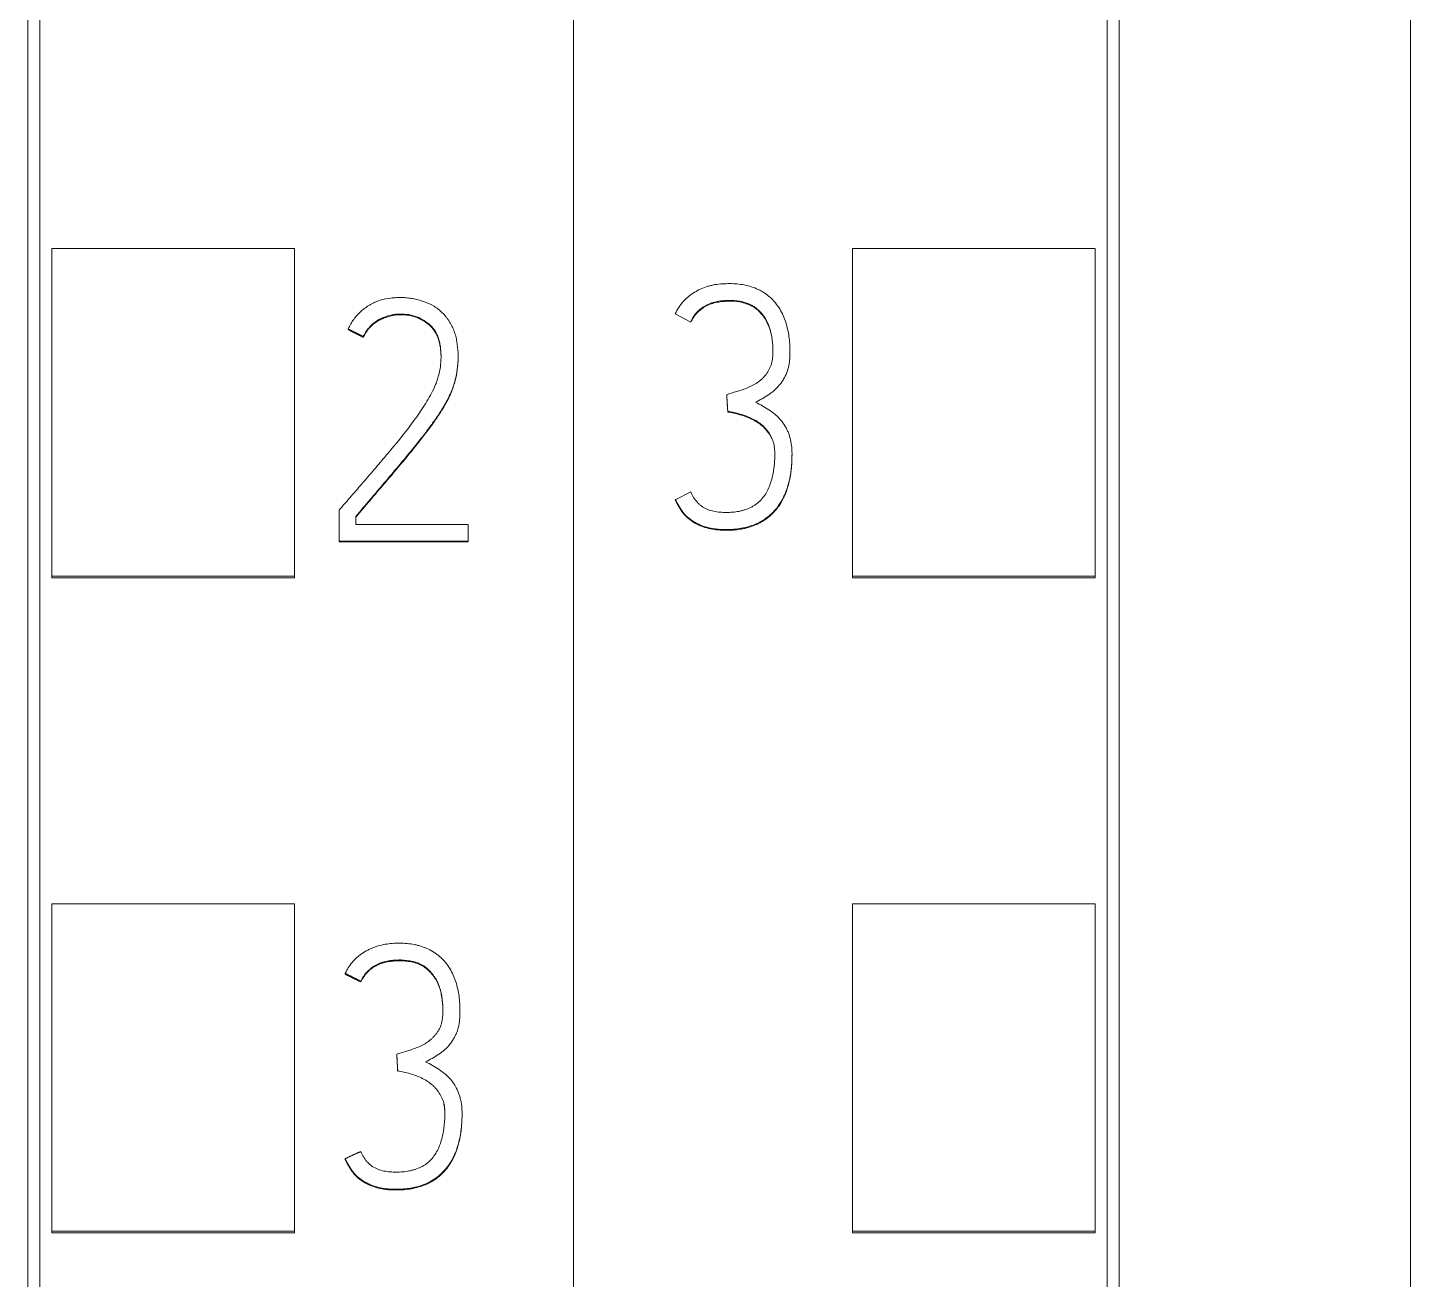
# Model space of a CAD drawing. Header units: millimetres. Extents: x 4137 to 6698, y 1400 to 3585.
# Drawn here: x 6212.15 to 6223.55, y 3283.56 to 3293.88 of the extents above; entities that cross this region are included whole.
import ezdxf

# ---------------------------------------------------------------- set-up
doc = ezdxf.new("R2010")
doc.units = ezdxf.units.MM
doc.layers.add('000-PI-Oprema', color=30, linetype='Continuous', lineweight=5)

msp = doc.modelspace()

# ---------------------------------------------------------------- linework, layer by layer
at = {"layer": '000-PI-Oprema', "color": 0, "linetype": 'ByBlock', "lineweight": 0}
for p, q in [((6216.648, 3360.472), (6216.648, 3247.054)), ((6216.648, 3360.472), (6216.648, 3247.054)), ((6212.248, 3249.376), (6212.248, 3358.191)), ((6221.048, 3358.191), (6221.048, 3249.376)), ((6212.348, 3289.355), (6212.348, 3292.057)), ((6212.348, 3292.057), (6214.348, 3292.057)), ((6214.348, 3289.355), (6214.348, 3292.057)), ((6218.948, 3289.355), (6218.948, 3292.057)), ((6220.948, 3292.057), (6218.948, 3292.057)), ((6220.948, 3289.355), (6220.948, 3292.057)), ((6214.79, 3291.395), (6214.79, 3291.389)), ((6214.915, 3291.332), (6214.915, 3291.325)), ((6218.433, 3291.2), (6218.433, 3291.207)), ((6215.697, 3291.163), (6215.697, 3291.169)), ((6217.911, 3290.854), (6217.911, 3290.848)), ((6217.92, 3290.715), (6217.92, 3290.709)), ((6218.45, 3290.348), (6218.45, 3290.354)), ((6214.715, 3289.899), (6214.715, 3289.644)), ((6214.854, 3289.783), (6214.854, 3289.849)), ((6215.78, 3289.783), (6214.854, 3289.783)), ((6215.78, 3289.644), (6215.78, 3289.783)), ((6214.715, 3289.644), (6214.715, 3289.638)), ((6214.715, 3289.644), (6215.78, 3289.644)), ((6215.78, 3289.638), (6214.715, 3289.638)), ((6215.78, 3289.644), (6215.78, 3289.638)), ((6212.348, 3289.355), (6214.348, 3289.355)), ((6212.348, 3289.341), (6212.348, 3289.355)), ((6212.348, 3289.341), (6214.348, 3289.341)), ((6214.348, 3289.341), (6214.348, 3289.355)), ((6218.948, 3289.341), (6218.948, 3289.355)), ((6220.948, 3289.355), (6218.948, 3289.355)), ((6220.948, 3289.341), (6218.948, 3289.341)), ((6220.948, 3289.341), (6220.948, 3289.355)), ((6212.348, 3283.954), (6212.348, 3286.655)), ((6212.348, 3286.655), (6214.348, 3286.655)), ((6214.348, 3283.954), (6214.348, 3286.655)), ((6218.948, 3283.954), (6218.948, 3286.655)), ((6220.948, 3286.655), (6218.948, 3286.655)), ((6220.948, 3283.954), (6220.948, 3286.655)), ((6214.766, 3286.08), (6214.766, 3286.073)), ((6214.894, 3286.016), (6214.894, 3286.01)), ((6215.712, 3285.761), (6215.712, 3285.767)), ((6215.191, 3285.415), (6215.191, 3285.408)), ((6215.199, 3285.276), (6215.199, 3285.27)), ((6215.729, 3284.908), (6215.729, 3284.914)), ((6214.766, 3284.553), (6214.766, 3284.546)), ((6212.348, 3283.941), (6212.348, 3283.954)), ((6212.348, 3283.954), (6214.348, 3283.954)), ((6212.348, 3283.941), (6214.348, 3283.941)), ((6214.348, 3283.941), (6214.348, 3283.954)), ((6218.948, 3283.941), (6218.948, 3283.954)), ((6220.948, 3283.954), (6218.948, 3283.954)), ((6220.948, 3283.941), (6218.948, 3283.941)), ((6220.948, 3283.941), (6220.948, 3283.954))]:
    msp.add_line(p, q, dxfattribs=at)
at = {"layer": '000-PI-Oprema', "color": 0, "linetype": 'ByBlock', "lineweight": 0, "ltscale": 0.25}
for p, q in [((6217.487, 3291.519), (6217.615, 3291.449)), ((6217.487, 3289.986), (6217.615, 3290.05))]:
    msp.add_line(p, q, dxfattribs=at)
at = {"layer": '000-PI-Oprema', "color": 0, "linetype": 'ByBlock', "lineweight": 0}
for points, knots in [([(6212.148, 3249.091), (6212.148, 3252.431), (6212.148, 3260.396), (6212.148, 3273.036), (6212.148, 3288.522), (6212.148, 3302.817), (6212.148, 3317.026), (6212.148, 3331.593), (6212.148, 3345.763), (6212.148, 3355.333), (6212.148, 3358.377)], [0, 0, 0, 0, 0.091483, 0.21812, 0.346206, 0.515858, 0.610111, 0.736264, 0.916066, 1, 1, 1, 1]), ([(6221.148, 3358.377), (6221.148, 3355.333), (6221.148, 3345.763), (6221.148, 3331.593), (6221.148, 3317.026), (6221.148, 3302.817), (6221.148, 3288.522), (6221.148, 3273.036), (6221.148, 3260.396), (6221.148, 3252.431), (6221.148, 3249.091)], [0, 0, 0, 0, 0.083934, 0.263736, 0.389889, 0.484142, 0.653794, 0.78188, 0.908517, 1, 1, 1, 1]), ([(6223.548, 3355.311), (6223.548, 3353.288), (6223.548, 3344.739), (6223.548, 3331.593), (6223.548, 3317.026), (6223.548, 3302.817), (6223.548, 3288.522), (6223.548, 3273.036), (6223.548, 3260.278), (6223.548, 3251.396), (6223.548, 3247.139), (6223.548, 3246.341)], [0, 0, 0, 0, 0.055935, 0.236292, 0.362833, 0.457376, 0.627551, 0.756032, 0.883059, 0.978086, 1, 1, 1, 1]), ([(6217.487, 3291.519), (6217.495, 3291.538), (6217.515, 3291.573), (6217.539, 3291.605), (6217.56, 3291.627), (6217.567, 3291.635), (6217.582, 3291.649), (6217.589, 3291.655), (6217.612, 3291.675), (6217.629, 3291.686), (6217.655, 3291.702), (6217.664, 3291.707), (6217.682, 3291.717), (6217.691, 3291.721), (6217.718, 3291.733), (6217.737, 3291.74), (6217.766, 3291.749), (6217.776, 3291.751), (6217.796, 3291.756), (6217.806, 3291.758), (6217.836, 3291.763), (6217.876, 3291.767), (6217.916, 3291.768), (6217.956, 3291.768), (6217.976, 3291.767), (6218.016, 3291.763), (6218.037, 3291.761), (6218.076, 3291.753), (6218.096, 3291.748), (6218.134, 3291.736), (6218.153, 3291.729), (6218.18, 3291.715), (6218.19, 3291.711), (6218.207, 3291.701), (6218.216, 3291.696), (6218.241, 3291.679), (6218.256, 3291.666), (6218.279, 3291.646), (6218.286, 3291.639), (6218.3, 3291.625), (6218.307, 3291.617), (6218.326, 3291.593), (6218.337, 3291.577), (6218.359, 3291.543), (6218.368, 3291.525), (6218.393, 3291.469), (6218.405, 3291.431), (6218.418, 3291.372), (6218.422, 3291.353), (6218.427, 3291.313), (6218.429, 3291.292), (6218.432, 3291.252), (6218.433, 3291.232), (6218.433, 3291.192), (6218.433, 3291.172), (6218.43, 3291.132), (6218.427, 3291.112), (6218.419, 3291.072), (6218.414, 3291.053), (6218.399, 3291.015), (6218.39, 3290.997), (6218.375, 3290.971), (6218.369, 3290.962), (6218.358, 3290.946), (6218.351, 3290.938), (6218.332, 3290.915), (6218.318, 3290.901), (6218.295, 3290.88), (6218.287, 3290.874), (6218.271, 3290.862), (6218.263, 3290.856), (6218.238, 3290.839), (6218.221, 3290.829), (6218.186, 3290.809), (6218.168, 3290.799), (6218.15, 3290.79)], [0, 0, 0, 0, 0.03125, 0.0625, 0.0625, 0.078125, 0.078125, 0.09375, 0.09375, 0.125, 0.125, 0.140625, 0.140625, 0.15625, 0.15625, 0.1875, 0.1875, 0.203125, 0.203125, 0.21875, 0.21875, 0.25, 0.28125, 0.28125, 0.3125, 0.3125, 0.34375, 0.34375, 0.375, 0.375, 0.40625, 0.40625, 0.421875, 0.421875, 0.4375, 0.4375, 0.46875, 0.46875, 0.484375, 0.484375, 0.5, 0.5, 0.53125, 0.53125, 0.5625, 0.5625, 0.625, 0.625, 0.65625, 0.65625, 0.6875, 0.6875, 0.71875, 0.71875, 0.75, 0.75, 0.78125, 0.78125, 0.8125, 0.8125, 0.84375, 0.84375, 0.859375, 0.859375, 0.875, 0.875, 0.90625, 0.90625, 0.921875, 0.921875, 0.9375, 0.9375, 0.96875, 0.96875, 1, 1, 1, 1]), ([(6214.854, 3289.849), (6214.893, 3289.895), (6214.932, 3289.941), (6215.01, 3290.033), (6215.049, 3290.079), (6215.127, 3290.171), (6215.166, 3290.217), (6215.244, 3290.309), (6215.282, 3290.355), (6215.358, 3290.449), (6215.396, 3290.496), (6215.45, 3290.568), (6215.468, 3290.592), (6215.503, 3290.641), (6215.521, 3290.666), (6215.554, 3290.716), (6215.57, 3290.742), (6215.6, 3290.794), (6215.615, 3290.82), (6215.633, 3290.861), (6215.639, 3290.875), (6215.651, 3290.903), (6215.656, 3290.918), (6215.67, 3290.961), (6215.677, 3290.99), (6215.688, 3291.049), (6215.692, 3291.079), (6215.696, 3291.124), (6215.697, 3291.139), (6215.697, 3291.169), (6215.697, 3291.185), (6215.695, 3291.23), (6215.692, 3291.26), (6215.684, 3291.304), (6215.681, 3291.319), (6215.673, 3291.348), (6215.669, 3291.363), (6215.658, 3291.391), (6215.652, 3291.405), (6215.639, 3291.432), (6215.631, 3291.445), (6215.619, 3291.464), (6215.615, 3291.471), (6215.606, 3291.483), (6215.601, 3291.489), (6215.587, 3291.507), (6215.576, 3291.518), (6215.555, 3291.539), (6215.544, 3291.549), (6215.526, 3291.563), (6215.52, 3291.567), (6215.507, 3291.576), (6215.501, 3291.58), (6215.468, 3291.599), (6215.44, 3291.611), (6215.397, 3291.626), (6215.382, 3291.631), (6215.353, 3291.639), (6215.338, 3291.642), (6215.308, 3291.647), (6215.293, 3291.649), (6215.263, 3291.652), (6215.248, 3291.653), (6215.218, 3291.653), (6215.203, 3291.653), (6215.173, 3291.652), (6215.157, 3291.651), (6215.112, 3291.645), (6215.082, 3291.639), (6215.039, 3291.626), (6215.025, 3291.62), (6215.004, 3291.611), (6214.997, 3291.608), (6214.984, 3291.601), (6214.977, 3291.597), (6214.944, 3291.578), (6214.92, 3291.561), (6214.886, 3291.53), (6214.875, 3291.52), (6214.855, 3291.497), (6214.845, 3291.485), (6214.818, 3291.449), (6214.803, 3291.423), (6214.79, 3291.395)], [0, 0, 0, 0, 0.0625, 0.0625, 0.125, 0.125, 0.1875, 0.1875, 0.25, 0.25, 0.3125, 0.3125, 0.34375, 0.34375, 0.375, 0.375, 0.40625, 0.40625, 0.4375, 0.4375, 0.453125, 0.453125, 0.46875, 0.46875, 0.5, 0.5, 0.53125, 0.53125, 0.546875, 0.546875, 0.5625, 0.5625, 0.59375, 0.59375, 0.609375, 0.609375, 0.625, 0.625, 0.640625, 0.640625, 0.65625, 0.65625, 0.664062, 0.664062, 0.671875, 0.671875, 0.6875, 0.6875, 0.703125, 0.703125, 0.710937, 0.710937, 0.71875, 0.71875, 0.75, 0.75, 0.765625, 0.765625, 0.78125, 0.78125, 0.796875, 0.796875, 0.8125, 0.8125, 0.828125, 0.828125, 0.84375, 0.84375, 0.875, 0.875, 0.890625, 0.890625, 0.898437, 0.898437, 0.90625, 0.90625, 0.9375, 0.9375, 0.953125, 0.953125, 0.96875, 0.96875, 1, 1, 1, 1]), ([(6217.911, 3290.854), (6217.943, 3290.863), (6217.975, 3290.873), (6218.037, 3290.892), (6218.069, 3290.902), (6218.114, 3290.923), (6218.129, 3290.931), (6218.157, 3290.947), (6218.171, 3290.957), (6218.19, 3290.972), (6218.197, 3290.977), (6218.209, 3290.989), (6218.215, 3290.995), (6218.231, 3291.013), (6218.241, 3291.026), (6218.255, 3291.047), (6218.259, 3291.054), (6218.266, 3291.069), (6218.27, 3291.076), (6218.279, 3291.099), (6218.283, 3291.115), (6218.289, 3291.148), (6218.29, 3291.164), (6218.292, 3291.197), (6218.292, 3291.214), (6218.291, 3291.263), (6218.289, 3291.296), (6218.281, 3291.345), (6218.277, 3291.361), (6218.271, 3291.385), (6218.269, 3291.393), (6218.263, 3291.409), (6218.261, 3291.417), (6218.251, 3291.44), (6218.244, 3291.455), (6218.228, 3291.483), (6218.219, 3291.498), (6218.198, 3291.524), (6218.188, 3291.536), (6218.17, 3291.553), (6218.163, 3291.559), (6218.15, 3291.569), (6218.144, 3291.574), (6218.122, 3291.588), (6218.108, 3291.595), (6218.077, 3291.608), (6218.061, 3291.613), (6218.029, 3291.621), (6218.012, 3291.624), (6217.98, 3291.628), (6217.963, 3291.629), (6217.93, 3291.63), (6217.913, 3291.63), (6217.88, 3291.627), (6217.863, 3291.626), (6217.831, 3291.621), (6217.815, 3291.617), (6217.791, 3291.61), (6217.783, 3291.607), (6217.767, 3291.601), (6217.759, 3291.598), (6217.744, 3291.591), (6217.737, 3291.587), (6217.723, 3291.579), (6217.716, 3291.574), (6217.696, 3291.56), (6217.683, 3291.549), (6217.66, 3291.525), (6217.649, 3291.512), (6217.63, 3291.485), (6217.622, 3291.47), (6217.615, 3291.455)], [0, 0, 0, 0, 0.0625, 0.0625, 0.125, 0.125, 0.15625, 0.15625, 0.1875, 0.1875, 0.203125, 0.203125, 0.21875, 0.21875, 0.25, 0.25, 0.265625, 0.265625, 0.28125, 0.28125, 0.3125, 0.3125, 0.34375, 0.34375, 0.375, 0.375, 0.4375, 0.4375, 0.46875, 0.46875, 0.484375, 0.484375, 0.5, 0.5, 0.53125, 0.53125, 0.5625, 0.5625, 0.59375, 0.59375, 0.609375, 0.609375, 0.625, 0.625, 0.65625, 0.65625, 0.6875, 0.6875, 0.71875, 0.71875, 0.75, 0.75, 0.78125, 0.78125, 0.8125, 0.8125, 0.84375, 0.84375, 0.859375, 0.859375, 0.875, 0.875, 0.890625, 0.890625, 0.90625, 0.90625, 0.9375, 0.9375, 0.96875, 0.96875, 1, 1, 1, 1]), ([(6217.615, 3291.449), (6217.622, 3291.464), (6217.63, 3291.478), (6217.649, 3291.505), (6217.659, 3291.518), (6217.676, 3291.536), (6217.682, 3291.541), (6217.695, 3291.552), (6217.701, 3291.557), (6217.715, 3291.567), (6217.722, 3291.572), (6217.736, 3291.58), (6217.743, 3291.584), (6217.765, 3291.595), (6217.781, 3291.601), (6217.813, 3291.61), (6217.829, 3291.614), (6217.861, 3291.619), (6217.878, 3291.621), (6217.911, 3291.623), (6217.928, 3291.624), (6217.977, 3291.623), (6218.01, 3291.619), (6218.05, 3291.61), (6218.059, 3291.607), (6218.074, 3291.602), (6218.082, 3291.6), (6218.105, 3291.59), (6218.12, 3291.583), (6218.141, 3291.569), (6218.148, 3291.565), (6218.161, 3291.554), (6218.167, 3291.549), (6218.185, 3291.532), (6218.197, 3291.52), (6218.212, 3291.5), (6218.217, 3291.493), (6218.226, 3291.48), (6218.239, 3291.459), (6218.25, 3291.436), (6218.263, 3291.406), (6218.268, 3291.39), (6218.276, 3291.36), (6218.279, 3291.346), (6218.282, 3291.332)], [0, 0, 0, 0, 0.055989, 0.055989, 0.111979, 0.111979, 0.139974, 0.139974, 0.167968, 0.167968, 0.195963, 0.195963, 0.223958, 0.223958, 0.279947, 0.279947, 0.335937, 0.335937, 0.391926, 0.391926, 0.447916, 0.447916, 0.559895, 0.559895, 0.587889, 0.587889, 0.615884, 0.615884, 0.671874, 0.671874, 0.699868, 0.699868, 0.727863, 0.727863, 0.783853, 0.783853, 0.811847, 0.811847, 0.839842, 0.895832, 0.895832, 0.951821, 0.951821, 1, 1, 1, 1]), ([(6214.915, 3291.332), (6214.926, 3291.355), (6214.94, 3291.377), (6214.964, 3291.407), (6214.973, 3291.417), (6214.991, 3291.435), (6215.001, 3291.444), (6215.033, 3291.466), (6215.055, 3291.479), (6215.104, 3291.498), (6215.129, 3291.506), (6215.167, 3291.513), (6215.18, 3291.515), (6215.205, 3291.517), (6215.219, 3291.517), (6215.258, 3291.517), (6215.283, 3291.514), (6215.321, 3291.506), (6215.334, 3291.502), (6215.358, 3291.494), (6215.37, 3291.489), (6215.405, 3291.472), (6215.427, 3291.459), (6215.458, 3291.434), (6215.467, 3291.425), (6215.485, 3291.407), (6215.493, 3291.397), (6215.505, 3291.381), (6215.508, 3291.375), (6215.515, 3291.364), (6215.524, 3291.346), (6215.531, 3291.328), (6215.539, 3291.304), (6215.542, 3291.291), (6215.548, 3291.266), (6215.55, 3291.253), (6215.553, 3291.227), (6215.554, 3291.214), (6215.556, 3291.188), (6215.556, 3291.176), (6215.556, 3291.15), (6215.555, 3291.137), (6215.553, 3291.111), (6215.552, 3291.098), (6215.547, 3291.059), (6215.542, 3291.034), (6215.532, 3290.997), (6215.529, 3290.984), (6215.52, 3290.96), (6215.516, 3290.947), (6215.501, 3290.911), (6215.49, 3290.888), (6215.466, 3290.843), (6215.453, 3290.821), (6215.427, 3290.777), (6215.413, 3290.755), (6215.37, 3290.691), (6215.341, 3290.649), (6215.248, 3290.526), (6215.183, 3290.446), (6215.084, 3290.328), (6215.051, 3290.289), (6214.984, 3290.211), (6214.951, 3290.171), (6214.883, 3290.094), (6214.85, 3290.055), (6214.782, 3289.977), (6214.749, 3289.938), (6214.715, 3289.899)], [0, 0, 0, 0, 0.03125, 0.03125, 0.046875, 0.046875, 0.0625, 0.0625, 0.09375, 0.09375, 0.125, 0.125, 0.140625, 0.140625, 0.15625, 0.15625, 0.1875, 0.1875, 0.203125, 0.203125, 0.21875, 0.21875, 0.25, 0.25, 0.265625, 0.265625, 0.28125, 0.28125, 0.289063, 0.289063, 0.296875, 0.3125, 0.3125, 0.328125, 0.328125, 0.34375, 0.34375, 0.359375, 0.359375, 0.375, 0.375, 0.390625, 0.390625, 0.40625, 0.40625, 0.4375, 0.4375, 0.453125, 0.453125, 0.46875, 0.46875, 0.5, 0.5, 0.53125, 0.53125, 0.5625, 0.5625, 0.625, 0.625, 0.75, 0.75, 0.8125, 0.8125, 0.875, 0.875, 0.9375, 0.9375, 1, 1, 1, 1]), ([(6215.556, 3291.16), (6215.556, 3291.171), (6215.556, 3291.181), (6215.554, 3291.205), (6215.553, 3291.217), (6215.55, 3291.243), (6215.548, 3291.256), (6215.543, 3291.281), (6215.54, 3291.294), (6215.532, 3291.319), (6215.528, 3291.331), (6215.519, 3291.349), (6215.516, 3291.355), (6215.51, 3291.366), (6215.506, 3291.372), (6215.488, 3291.399), (6215.47, 3291.418), (6215.445, 3291.438), (6215.44, 3291.442), (6215.429, 3291.45), (6215.413, 3291.461), (6215.385, 3291.477), (6215.361, 3291.487), (6215.336, 3291.495), (6215.323, 3291.499), (6215.285, 3291.508), (6215.26, 3291.511), (6215.207, 3291.511), (6215.168, 3291.508), (6215.13, 3291.499), (6215.105, 3291.492), (6215.093, 3291.488), (6215.069, 3291.478), (6215.057, 3291.472), (6215.034, 3291.46), (6215.023, 3291.453), (6214.991, 3291.43), (6214.973, 3291.412), (6214.948, 3291.382), (6214.941, 3291.371), (6214.927, 3291.349), (6214.921, 3291.337), (6214.915, 3291.325)], [0, 0, 0, 0, 0.034384, 0.034384, 0.076368, 0.076368, 0.118351, 0.118351, 0.160334, 0.160334, 0.202317, 0.202317, 0.223309, 0.223309, 0.244301, 0.244301, 0.328267, 0.328267, 0.349259, 0.349259, 0.370251, 0.412234, 0.454217, 0.454217, 0.496201, 0.496201, 0.580167, 0.580167, 0.664134, 0.706117, 0.706117, 0.7481, 0.7481, 0.790084, 0.790084, 0.832067, 0.832067, 0.916033, 0.916033, 0.958017, 0.958017, 1, 1, 1, 1]), ([(6218.427, 3291.111), (6218.429, 3291.122), (6218.43, 3291.133), (6218.432, 3291.163), (6218.433, 3291.181), (6218.433, 3291.2)], [0, 0, 0, 0, 0.372922, 0.372922, 1, 1, 1, 1]), ([(6215.697, 3291.163), (6215.697, 3291.157), (6215.697, 3291.152), (6215.697, 3291.131), (6215.696, 3291.116), (6215.692, 3291.071), (6215.688, 3291.041), (6215.677, 3290.982), (6215.669, 3290.953), (6215.655, 3290.91), (6215.65, 3290.895), (6215.639, 3290.867), (6215.633, 3290.853), (6215.614, 3290.812), (6215.599, 3290.786), (6215.569, 3290.734), (6215.553, 3290.709), (6215.52, 3290.659), (6215.503, 3290.634), (6215.468, 3290.585), (6215.45, 3290.561), (6215.395, 3290.489), (6215.358, 3290.442), (6215.282, 3290.349), (6215.243, 3290.302), (6215.166, 3290.21), (6215.127, 3290.164), (6215.049, 3290.073), (6215.01, 3290.027), (6214.932, 3289.935), (6214.893, 3289.889), (6214.854, 3289.843)], [0, 0, 0, 0, 0.010377, 0.010377, 0.038652, 0.038652, 0.095202, 0.095202, 0.151752, 0.151752, 0.180027, 0.180027, 0.208302, 0.208302, 0.264851, 0.264851, 0.321401, 0.321401, 0.377951, 0.377951, 0.434501, 0.434501, 0.547601, 0.547601, 0.660701, 0.660701, 0.7738, 0.7738, 0.8869, 0.8869, 1, 1, 1, 1]), ([(6218.15, 3290.79), (6218.169, 3290.781), (6218.187, 3290.77), (6218.223, 3290.749), (6218.241, 3290.738), (6218.277, 3290.715), (6218.294, 3290.703), (6218.318, 3290.683), (6218.326, 3290.676), (6218.341, 3290.661), (6218.348, 3290.653), (6218.369, 3290.63), (6218.381, 3290.613), (6218.397, 3290.585), (6218.402, 3290.576), (6218.412, 3290.557), (6218.416, 3290.547), (6218.427, 3290.518), (6218.433, 3290.498), (6218.44, 3290.467), (6218.442, 3290.456), (6218.445, 3290.435), (6218.447, 3290.425), (6218.449, 3290.394), (6218.45, 3290.373), (6218.449, 3290.331), (6218.449, 3290.31), (6218.446, 3290.268), (6218.444, 3290.247), (6218.439, 3290.205), (6218.435, 3290.184), (6218.423, 3290.123), (6218.412, 3290.083), (6218.392, 3290.034), (6218.388, 3290.025), (6218.379, 3290.006), (6218.374, 3289.996), (6218.359, 3289.968), (6218.348, 3289.95), (6218.323, 3289.916), (6218.31, 3289.9), (6218.288, 3289.877), (6218.28, 3289.87), (6218.264, 3289.856), (6218.256, 3289.849), (6218.231, 3289.83), (6218.214, 3289.818), (6218.186, 3289.802), (6218.177, 3289.797), (6218.158, 3289.788), (6218.148, 3289.784), (6218.099, 3289.765), (6218.058, 3289.754), (6217.995, 3289.745), (6217.974, 3289.743), (6217.932, 3289.74), (6217.911, 3289.74), (6217.869, 3289.741), (6217.848, 3289.742), (6217.816, 3289.745), (6217.806, 3289.747), (6217.785, 3289.75), (6217.774, 3289.752), (6217.743, 3289.76), (6217.723, 3289.766), (6217.694, 3289.778), (6217.684, 3289.782), (6217.665, 3289.791), (6217.656, 3289.796), (6217.628, 3289.812), (6217.611, 3289.824), (6217.587, 3289.845), (6217.579, 3289.852), (6217.564, 3289.867), (6217.557, 3289.875), (6217.537, 3289.9), (6217.526, 3289.918), (6217.505, 3289.954), (6217.495, 3289.973), (6217.487, 3289.992)], [0, 0, 0, 0, 0.03125, 0.03125, 0.0625, 0.0625, 0.09375, 0.09375, 0.109375, 0.109375, 0.125, 0.125, 0.15625, 0.15625, 0.171875, 0.171875, 0.1875, 0.1875, 0.21875, 0.21875, 0.234375, 0.234375, 0.25, 0.25, 0.28125, 0.28125, 0.3125, 0.3125, 0.34375, 0.34375, 0.375, 0.375, 0.4375, 0.4375, 0.453125, 0.453125, 0.46875, 0.46875, 0.5, 0.5, 0.53125, 0.53125, 0.546875, 0.546875, 0.5625, 0.5625, 0.59375, 0.59375, 0.609375, 0.609375, 0.625, 0.625, 0.6875, 0.6875, 0.71875, 0.71875, 0.75, 0.75, 0.78125, 0.78125, 0.796875, 0.796875, 0.8125, 0.8125, 0.84375, 0.84375, 0.859375, 0.859375, 0.875, 0.875, 0.90625, 0.90625, 0.921875, 0.921875, 0.9375, 0.9375, 0.96875, 0.96875, 1, 1, 1, 1]), ([(6217.615, 3290.05), (6217.621, 3290.034), (6217.629, 3290.019), (6217.648, 3289.99), (6217.658, 3289.976), (6217.676, 3289.957), (6217.682, 3289.951), (6217.695, 3289.94), (6217.702, 3289.934), (6217.716, 3289.925), (6217.724, 3289.92), (6217.739, 3289.912), (6217.747, 3289.908), (6217.771, 3289.899), (6217.788, 3289.894), (6217.822, 3289.887), (6217.839, 3289.885), (6217.874, 3289.882), (6217.891, 3289.881), (6217.925, 3289.881), (6217.942, 3289.882), (6217.977, 3289.885), (6217.994, 3289.887), (6218.019, 3289.892), (6218.028, 3289.894), (6218.045, 3289.898), (6218.053, 3289.901), (6218.078, 3289.908), (6218.094, 3289.915), (6218.117, 3289.926), (6218.125, 3289.931), (6218.14, 3289.94), (6218.147, 3289.944), (6218.168, 3289.96), (6218.181, 3289.971), (6218.205, 3289.996), (6218.216, 3290.01), (6218.235, 3290.038), (6218.244, 3290.053), (6218.259, 3290.085), (6218.265, 3290.101), (6218.282, 3290.15), (6218.29, 3290.184), (6218.299, 3290.235), (6218.301, 3290.252), (6218.305, 3290.286), (6218.306, 3290.303), (6218.308, 3290.338), (6218.308, 3290.355), (6218.308, 3290.381), (6218.307, 3290.39), (6218.306, 3290.407), (6218.305, 3290.416), (6218.301, 3290.441), (6218.297, 3290.458), (6218.289, 3290.482), (6218.285, 3290.49), (6218.278, 3290.506), (6218.274, 3290.514), (6218.261, 3290.536), (6218.251, 3290.55), (6218.229, 3290.577), (6218.217, 3290.589), (6218.19, 3290.612), (6218.177, 3290.622), (6218.147, 3290.641), (6218.132, 3290.649), (6218.101, 3290.664), (6218.085, 3290.671), (6218.053, 3290.683), (6218.037, 3290.688), (6217.987, 3290.702), (6217.954, 3290.71), (6217.92, 3290.715)], [0, 0, 0, 0, 0.03125, 0.03125, 0.0625, 0.0625, 0.078125, 0.078125, 0.09375, 0.09375, 0.109375, 0.109375, 0.125, 0.125, 0.15625, 0.15625, 0.1875, 0.1875, 0.21875, 0.21875, 0.25, 0.25, 0.28125, 0.28125, 0.296875, 0.296875, 0.3125, 0.3125, 0.34375, 0.34375, 0.359375, 0.359375, 0.375, 0.375, 0.40625, 0.40625, 0.4375, 0.4375, 0.46875, 0.46875, 0.5, 0.5, 0.5625, 0.5625, 0.59375, 0.59375, 0.625, 0.625, 0.65625, 0.65625, 0.671875, 0.671875, 0.6875, 0.6875, 0.71875, 0.71875, 0.734375, 0.734375, 0.75, 0.75, 0.78125, 0.78125, 0.8125, 0.8125, 0.84375, 0.84375, 0.875, 0.875, 0.90625, 0.90625, 0.9375, 0.9375, 1, 1, 1, 1]), ([(6217.92, 3290.709), (6217.954, 3290.704), (6217.987, 3290.696), (6218.037, 3290.682), (6218.053, 3290.677), (6218.085, 3290.665), (6218.101, 3290.658), (6218.125, 3290.647), (6218.132, 3290.643), (6218.147, 3290.634), (6218.155, 3290.63), (6218.177, 3290.616), (6218.19, 3290.606), (6218.21, 3290.589), (6218.217, 3290.583), (6218.229, 3290.57), (6218.234, 3290.564), (6218.251, 3290.544), (6218.261, 3290.53), (6218.274, 3290.508), (6218.278, 3290.5), (6218.282, 3290.492), (6218.282, 3290.491), (6218.282, 3290.491)], [0, 0, 0, 0, 0.234549, 0.234549, 0.351824, 0.351824, 0.469098, 0.469098, 0.527735, 0.527735, 0.586373, 0.586373, 0.703647, 0.703647, 0.762285, 0.762285, 0.820922, 0.820922, 0.938196, 0.938196, 0.996834, 0.996834, 1, 1, 1, 1]), ([(6217.487, 3289.986), (6217.495, 3289.967), (6217.505, 3289.948), (6217.526, 3289.912), (6217.537, 3289.894), (6217.557, 3289.869), (6217.564, 3289.861), (6217.579, 3289.846), (6217.587, 3289.839), (6217.611, 3289.818), (6217.628, 3289.806), (6217.655, 3289.79), (6217.665, 3289.785), (6217.684, 3289.776), (6217.693, 3289.772), (6217.722, 3289.76), (6217.742, 3289.754), (6217.783, 3289.744), (6217.804, 3289.74), (6217.846, 3289.736), (6217.867, 3289.735), (6217.909, 3289.734), (6217.93, 3289.734), (6217.972, 3289.736), (6217.993, 3289.738), (6218.024, 3289.743), (6218.035, 3289.745), (6218.055, 3289.749), (6218.066, 3289.751), (6218.096, 3289.759), (6218.116, 3289.765), (6218.145, 3289.777), (6218.155, 3289.781), (6218.174, 3289.79), (6218.184, 3289.795), (6218.211, 3289.81), (6218.229, 3289.822), (6218.262, 3289.847), (6218.278, 3289.861), (6218.307, 3289.891), (6218.321, 3289.907), (6218.346, 3289.941), (6218.357, 3289.959), (6218.372, 3289.987), (6218.377, 3289.996), (6218.386, 3290.015), (6218.391, 3290.025), (6218.411, 3290.073), (6218.422, 3290.114), (6218.435, 3290.175), (6218.438, 3290.196), (6218.444, 3290.237), (6218.446, 3290.258), (6218.448, 3290.282), (6218.448, 3290.286), (6218.448, 3290.289)], [0, 0, 0, 0, 0.045144, 0.045144, 0.090287, 0.090287, 0.112859, 0.112859, 0.135431, 0.135431, 0.180575, 0.180575, 0.203147, 0.203147, 0.225718, 0.225718, 0.270862, 0.270862, 0.316006, 0.316006, 0.361149, 0.361149, 0.406293, 0.406293, 0.451437, 0.451437, 0.474009, 0.474009, 0.49658, 0.49658, 0.541724, 0.541724, 0.564296, 0.564296, 0.586868, 0.586868, 0.632011, 0.632011, 0.677155, 0.677155, 0.722299, 0.722299, 0.767442, 0.767442, 0.790014, 0.790014, 0.812586, 0.812586, 0.902873, 0.902873, 0.948017, 0.948017, 0.993161, 0.993161, 1, 1, 1, 1]), ([(6215.429, 3285.351), (6215.447, 3285.36), (6215.465, 3285.369), (6215.5, 3285.389), (6215.517, 3285.399), (6215.542, 3285.416), (6215.55, 3285.422), (6215.566, 3285.434), (6215.573, 3285.44), (6215.588, 3285.453), (6215.596, 3285.46), (6215.61, 3285.474), (6215.617, 3285.482), (6215.637, 3285.505), (6215.648, 3285.522), (6215.664, 3285.548), (6215.669, 3285.556), (6215.677, 3285.575), (6215.682, 3285.584), (6215.693, 3285.612), (6215.698, 3285.632), (6215.707, 3285.671), (6215.709, 3285.691), (6215.712, 3285.732), (6215.712, 3285.752), (6215.712, 3285.792), (6215.712, 3285.812), (6215.708, 3285.872), (6215.702, 3285.912), (6215.689, 3285.971), (6215.684, 3285.991), (6215.672, 3286.029), (6215.657, 3286.067), (6215.639, 3286.103), (6215.617, 3286.137), (6215.606, 3286.154), (6215.58, 3286.185), (6215.56, 3286.207), (6215.536, 3286.226), (6215.521, 3286.239), (6215.512, 3286.245), (6215.47, 3286.273), (6215.434, 3286.29), (6215.385, 3286.306), (6215.375, 3286.309), (6215.356, 3286.314), (6215.326, 3286.32), (6215.276, 3286.327), (6215.236, 3286.329), (6215.196, 3286.329), (6215.175, 3286.329), (6215.115, 3286.324), (6215.076, 3286.318), (6215.027, 3286.304), (6215.018, 3286.301), (6214.999, 3286.294), (6214.989, 3286.29), (6214.961, 3286.278), (6214.925, 3286.259), (6214.892, 3286.236), (6214.869, 3286.216), (6214.861, 3286.21), (6214.846, 3286.196), (6214.839, 3286.188), (6214.819, 3286.166), (6214.807, 3286.15), (6214.79, 3286.125), (6214.785, 3286.116), (6214.775, 3286.098), (6214.771, 3286.089), (6214.766, 3286.08)], [0, 0, 0, 0, 0.03125, 0.03125, 0.0625, 0.0625, 0.078125, 0.078125, 0.09375, 0.09375, 0.109375, 0.109375, 0.125, 0.125, 0.15625, 0.15625, 0.171875, 0.171875, 0.1875, 0.1875, 0.21875, 0.21875, 0.25, 0.25, 0.28125, 0.28125, 0.3125, 0.3125, 0.375, 0.375, 0.40625, 0.40625, 0.4375, 0.46875, 0.46875, 0.5, 0.5, 0.53125, 0.546875, 0.546875, 0.5625, 0.5625, 0.625, 0.625, 0.640625, 0.640625, 0.65625, 0.6875, 0.71875, 0.71875, 0.75, 0.75, 0.8125, 0.8125, 0.828125, 0.828125, 0.84375, 0.84375, 0.875, 0.90625, 0.90625, 0.921875, 0.921875, 0.9375, 0.9375, 0.96875, 0.96875, 0.984375, 0.984375, 1, 1, 1, 1]), ([(6214.894, 3286.016), (6214.902, 3286.031), (6214.91, 3286.045), (6214.928, 3286.072), (6214.938, 3286.085), (6214.956, 3286.103), (6214.962, 3286.108), (6214.974, 3286.119), (6214.981, 3286.125), (6214.994, 3286.134), (6215.001, 3286.139), (6215.015, 3286.147), (6215.022, 3286.151), (6215.045, 3286.162), (6215.06, 3286.168), (6215.092, 3286.177), (6215.108, 3286.181), (6215.141, 3286.186), (6215.157, 3286.188), (6215.19, 3286.19), (6215.207, 3286.191), (6215.257, 3286.19), (6215.29, 3286.186), (6215.33, 3286.177), (6215.338, 3286.174), (6215.354, 3286.169), (6215.362, 3286.167), (6215.385, 3286.157), (6215.399, 3286.15), (6215.421, 3286.137), (6215.427, 3286.132), (6215.441, 3286.121), (6215.447, 3286.116), (6215.465, 3286.099), (6215.476, 3286.087), (6215.492, 3286.067), (6215.496, 3286.06), (6215.506, 3286.047), (6215.519, 3286.026), (6215.53, 3286.003), (6215.542, 3285.973), (6215.547, 3285.957), (6215.556, 3285.925), (6215.56, 3285.909), (6215.568, 3285.86), (6215.57, 3285.827), (6215.571, 3285.777), (6215.571, 3285.761), (6215.57, 3285.728), (6215.568, 3285.711), (6215.564, 3285.687), (6215.563, 3285.679), (6215.558, 3285.663), (6215.556, 3285.655), (6215.547, 3285.631), (6215.54, 3285.617), (6215.527, 3285.596), (6215.522, 3285.589), (6215.512, 3285.576), (6215.506, 3285.569), (6215.495, 3285.557), (6215.49, 3285.551), (6215.478, 3285.539), (6215.471, 3285.534), (6215.452, 3285.518), (6215.438, 3285.509), (6215.41, 3285.492), (6215.395, 3285.484), (6215.365, 3285.471), (6215.35, 3285.465), (6215.318, 3285.454), (6215.302, 3285.448), (6215.255, 3285.434), (6215.223, 3285.424), (6215.191, 3285.415)], [0, 0, 0, 0, 0.03125, 0.03125, 0.0625, 0.0625, 0.078125, 0.078125, 0.09375, 0.09375, 0.109375, 0.109375, 0.125, 0.125, 0.15625, 0.15625, 0.1875, 0.1875, 0.21875, 0.21875, 0.25, 0.25, 0.3125, 0.3125, 0.328125, 0.328125, 0.34375, 0.34375, 0.375, 0.375, 0.390625, 0.390625, 0.40625, 0.40625, 0.4375, 0.4375, 0.453125, 0.453125, 0.46875, 0.5, 0.5, 0.53125, 0.53125, 0.5625, 0.5625, 0.625, 0.625, 0.65625, 0.65625, 0.6875, 0.6875, 0.703125, 0.703125, 0.71875, 0.71875, 0.75, 0.75, 0.765625, 0.765625, 0.78125, 0.78125, 0.796875, 0.796875, 0.8125, 0.8125, 0.84375, 0.84375, 0.875, 0.875, 0.90625, 0.90625, 0.9375, 0.9375, 1, 1, 1, 1]), ([(6215.571, 3285.772), (6215.571, 3285.776), (6215.571, 3285.781), (6215.571, 3285.818), (6215.568, 3285.85), (6215.56, 3285.899), (6215.557, 3285.915), (6215.551, 3285.94), (6215.548, 3285.948), (6215.543, 3285.963), (6215.54, 3285.971), (6215.531, 3285.994), (6215.524, 3286.009), (6215.507, 3286.038), (6215.498, 3286.052), (6215.478, 3286.078), (6215.467, 3286.091), (6215.449, 3286.108), (6215.443, 3286.113), (6215.43, 3286.124), (6215.423, 3286.129), (6215.402, 3286.142), (6215.387, 3286.15), (6215.357, 3286.163), (6215.341, 3286.168), (6215.308, 3286.176), (6215.292, 3286.179), (6215.259, 3286.183), (6215.243, 3286.184), (6215.21, 3286.185), (6215.193, 3286.184), (6215.16, 3286.182), (6215.143, 3286.18), (6215.11, 3286.175), (6215.094, 3286.172), (6215.07, 3286.165), (6215.062, 3286.162), (6215.047, 3286.156), (6215.039, 3286.153), (6215.024, 3286.146), (6215.016, 3286.142), (6215.002, 3286.133), (6214.995, 3286.129), (6214.975, 3286.114), (6214.962, 3286.103), (6214.939, 3286.08), (6214.929, 3286.067), (6214.91, 3286.039), (6214.902, 3286.025), (6214.894, 3286.01)], [0, 0, 0, 0, 0.012687, 0.012687, 0.111418, 0.111418, 0.160784, 0.160784, 0.185467, 0.185467, 0.21015, 0.21015, 0.259515, 0.259515, 0.308881, 0.308881, 0.358247, 0.358247, 0.382929, 0.382929, 0.407612, 0.407612, 0.456978, 0.456978, 0.506343, 0.506343, 0.555709, 0.555709, 0.605075, 0.605075, 0.65444, 0.65444, 0.703806, 0.703806, 0.753172, 0.753172, 0.777855, 0.777855, 0.802537, 0.802537, 0.82722, 0.82722, 0.851903, 0.851903, 0.901269, 0.901269, 0.950634, 0.950634, 1, 1, 1, 1]), ([(6214.766, 3284.553), (6214.775, 3284.533), (6214.785, 3284.514), (6214.806, 3284.478), (6214.817, 3284.46), (6214.837, 3284.435), (6214.844, 3284.427), (6214.858, 3284.412), (6214.866, 3284.405), (6214.89, 3284.385), (6214.907, 3284.373), (6214.935, 3284.357), (6214.944, 3284.352), (6214.963, 3284.343), (6214.973, 3284.338), (6215.002, 3284.327), (6215.022, 3284.32), (6215.063, 3284.31), (6215.084, 3284.307), (6215.126, 3284.302), (6215.147, 3284.301), (6215.189, 3284.3), (6215.209, 3284.3), (6215.251, 3284.303), (6215.272, 3284.305), (6215.304, 3284.309), (6215.314, 3284.311), (6215.335, 3284.315), (6215.345, 3284.318), (6215.376, 3284.325), (6215.396, 3284.332), (6215.425, 3284.343), (6215.435, 3284.347), (6215.454, 3284.356), (6215.463, 3284.361), (6215.491, 3284.377), (6215.508, 3284.388), (6215.541, 3284.414), (6215.557, 3284.427), (6215.586, 3284.458), (6215.6, 3284.474), (6215.625, 3284.508), (6215.637, 3284.525), (6215.652, 3284.553), (6215.657, 3284.562), (6215.666, 3284.581), (6215.67, 3284.591), (6215.69, 3284.64), (6215.702, 3284.68), (6215.714, 3284.742), (6215.718, 3284.762), (6215.723, 3284.804), (6215.725, 3284.825), (6215.728, 3284.867), (6215.729, 3284.888), (6215.729, 3284.93), (6215.729, 3284.95), (6215.726, 3284.992), (6215.723, 3285.013), (6215.716, 3285.044), (6215.714, 3285.054), (6215.708, 3285.075), (6215.704, 3285.085), (6215.693, 3285.114), (6215.684, 3285.133), (6215.668, 3285.161), (6215.662, 3285.17), (6215.65, 3285.188), (6215.643, 3285.196), (6215.623, 3285.22), (6215.608, 3285.235), (6215.575, 3285.262), (6215.558, 3285.275), (6215.522, 3285.298), (6215.504, 3285.309), (6215.467, 3285.331), (6215.448, 3285.341), (6215.429, 3285.351)], [0, 0, 0, 0, 0.03125, 0.03125, 0.0625, 0.0625, 0.078125, 0.078125, 0.09375, 0.09375, 0.125, 0.125, 0.140625, 0.140625, 0.15625, 0.15625, 0.1875, 0.1875, 0.21875, 0.21875, 0.25, 0.25, 0.28125, 0.28125, 0.3125, 0.3125, 0.328125, 0.328125, 0.34375, 0.34375, 0.375, 0.375, 0.390625, 0.390625, 0.40625, 0.40625, 0.4375, 0.4375, 0.46875, 0.46875, 0.5, 0.5, 0.53125, 0.53125, 0.546875, 0.546875, 0.5625, 0.5625, 0.625, 0.625, 0.65625, 0.65625, 0.6875, 0.6875, 0.71875, 0.71875, 0.75, 0.75, 0.78125, 0.78125, 0.796875, 0.796875, 0.8125, 0.8125, 0.84375, 0.84375, 0.859375, 0.859375, 0.875, 0.875, 0.90625, 0.90625, 0.9375, 0.9375, 0.96875, 0.96875, 1, 1, 1, 1]), ([(6215.199, 3285.276), (6215.233, 3285.27), (6215.267, 3285.263), (6215.332, 3285.244), (6215.365, 3285.233), (6215.411, 3285.21), (6215.426, 3285.202), (6215.455, 3285.183), (6215.469, 3285.173), (6215.489, 3285.156), (6215.495, 3285.15), (6215.508, 3285.138), (6215.513, 3285.131), (6215.53, 3285.111), (6215.54, 3285.097), (6215.553, 3285.075), (6215.557, 3285.067), (6215.565, 3285.052), (6215.568, 3285.043), (6215.577, 3285.019), (6215.581, 3285.002), (6215.586, 3284.968), (6215.587, 3284.951), (6215.588, 3284.916), (6215.588, 3284.899), (6215.585, 3284.847), (6215.581, 3284.813), (6215.573, 3284.762), (6215.569, 3284.745), (6215.561, 3284.712), (6215.556, 3284.695), (6215.545, 3284.662), (6215.539, 3284.646), (6215.524, 3284.615), (6215.515, 3284.6), (6215.486, 3284.556), (6215.463, 3284.531), (6215.428, 3284.505), (6215.42, 3284.5), (6215.406, 3284.491), (6215.398, 3284.487), (6215.375, 3284.476), (6215.359, 3284.469), (6215.334, 3284.461), (6215.325, 3284.459), (6215.308, 3284.454), (6215.283, 3284.449), (6215.24, 3284.443), (6215.206, 3284.442), (6215.171, 3284.442), (6215.154, 3284.442), (6215.119, 3284.445), (6215.102, 3284.447), (6215.068, 3284.454), (6215.051, 3284.459), (6215.019, 3284.472), (6215.004, 3284.479), (6214.982, 3284.494), (6214.975, 3284.499), (6214.962, 3284.511), (6214.956, 3284.517), (6214.944, 3284.529), (6214.938, 3284.536), (6214.928, 3284.55), (6214.923, 3284.557), (6214.909, 3284.579), (6214.901, 3284.595), (6214.894, 3284.611)], [0, 0, 0, 0, 0.0625, 0.0625, 0.125, 0.125, 0.15625, 0.15625, 0.1875, 0.1875, 0.203125, 0.203125, 0.21875, 0.21875, 0.25, 0.25, 0.265625, 0.265625, 0.28125, 0.28125, 0.3125, 0.3125, 0.34375, 0.34375, 0.375, 0.375, 0.4375, 0.4375, 0.46875, 0.46875, 0.5, 0.5, 0.53125, 0.53125, 0.5625, 0.5625, 0.625, 0.625, 0.640625, 0.640625, 0.65625, 0.65625, 0.6875, 0.6875, 0.703125, 0.703125, 0.71875, 0.75, 0.78125, 0.78125, 0.8125, 0.8125, 0.84375, 0.84375, 0.875, 0.875, 0.90625, 0.90625, 0.921875, 0.921875, 0.9375, 0.9375, 0.953125, 0.953125, 0.96875, 0.96875, 1, 1, 1, 1]), ([(6215.588, 3284.911), (6215.588, 3284.916), (6215.588, 3284.92), (6215.587, 3284.942), (6215.586, 3284.96), (6215.583, 3284.985), (6215.581, 3284.993), (6215.579, 3285.001)], [0, 0, 0, 0, 0.153515, 0.153515, 0.727403, 0.727403, 1, 1, 1, 1]), ([(6215.724, 3284.806), (6215.723, 3284.797), (6215.722, 3284.789), (6215.718, 3284.759), (6215.715, 3284.739), (6215.702, 3284.677), (6215.691, 3284.637), (6215.672, 3284.588), (6215.667, 3284.579), (6215.658, 3284.56), (6215.654, 3284.55), (6215.638, 3284.522), (6215.627, 3284.504), (6215.603, 3284.47), (6215.589, 3284.454), (6215.567, 3284.431), (6215.559, 3284.424), (6215.544, 3284.41), (6215.536, 3284.403), (6215.511, 3284.384), (6215.493, 3284.372), (6215.466, 3284.356), (6215.456, 3284.351), (6215.437, 3284.342), (6215.427, 3284.338), (6215.378, 3284.319), (6215.337, 3284.308), (6215.275, 3284.299), (6215.254, 3284.297), (6215.212, 3284.294), (6215.19, 3284.294), (6215.148, 3284.295), (6215.127, 3284.296), (6215.096, 3284.299), (6215.085, 3284.301), (6215.064, 3284.304), (6215.054, 3284.306), (6215.023, 3284.314), (6215.003, 3284.32), (6214.973, 3284.332), (6214.964, 3284.336), (6214.945, 3284.345), (6214.935, 3284.35), (6214.908, 3284.366), (6214.89, 3284.378), (6214.866, 3284.399), (6214.859, 3284.406), (6214.844, 3284.421), (6214.837, 3284.429), (6214.817, 3284.454), (6214.806, 3284.472), (6214.785, 3284.508), (6214.775, 3284.527), (6214.766, 3284.546)], [0, 0, 0, 0, 0.019264, 0.019264, 0.065966, 0.065966, 0.15937, 0.15937, 0.18272, 0.18272, 0.206071, 0.206071, 0.252773, 0.252773, 0.299475, 0.299475, 0.322825, 0.322825, 0.346176, 0.346176, 0.392878, 0.392878, 0.416229, 0.416229, 0.43958, 0.43958, 0.532983, 0.532983, 0.579685, 0.579685, 0.626386, 0.626386, 0.673088, 0.673088, 0.696439, 0.696439, 0.71979, 0.71979, 0.766492, 0.766492, 0.789842, 0.789842, 0.813193, 0.813193, 0.859895, 0.859895, 0.883246, 0.883246, 0.906597, 0.906597, 0.953298, 0.953298, 1, 1, 1, 1])]:
    msp.add_open_spline(points, degree=3, knots=knots, dxfattribs=at)
for points, weights in [([(6214.79, 3291.395), (6214.852, 3291.364), (6214.915, 3291.332)], [0.500000104134, 0.499999895866, 0.500000104134]), ([(6214.915, 3291.325), (6214.852, 3291.357), (6214.79, 3291.389)], [0.500000092294, 0.499999907706, 0.500000092294]), ([(6217.92, 3290.715), (6217.916, 3290.785), (6217.911, 3290.854)], [0.500000007125, 0.499999992875, 0.500000007125]), ([(6217.911, 3290.848), (6217.916, 3290.778), (6217.92, 3290.709)], [0.499999969803, 0.500000030197, 0.499999969803]), ([(6214.766, 3286.08), (6214.83, 3286.048), (6214.894, 3286.016)], [0.500000022956, 0.499999977044, 0.500000022956]), ([(6214.894, 3286.01), (6214.83, 3286.042), (6214.766, 3286.073)], [0.499999955127, 0.500000044873, 0.499999955127]), ([(6215.191, 3285.415), (6215.195, 3285.345), (6215.199, 3285.276)], [0.499999978275, 0.500000021725, 0.499999978275]), ([(6215.199, 3285.27), (6215.195, 3285.339), (6215.191, 3285.408)], [0.500000012737, 0.499999987263, 0.500000012737]), ([(6214.894, 3284.611), (6214.83, 3284.582), (6214.766, 3284.553)], [0.500000064377, 0.499999935623, 0.500000064377])]:
    msp.add_rational_spline(points, weights, degree=2, dxfattribs=at)

doc.saveas('drawing.dxf')
